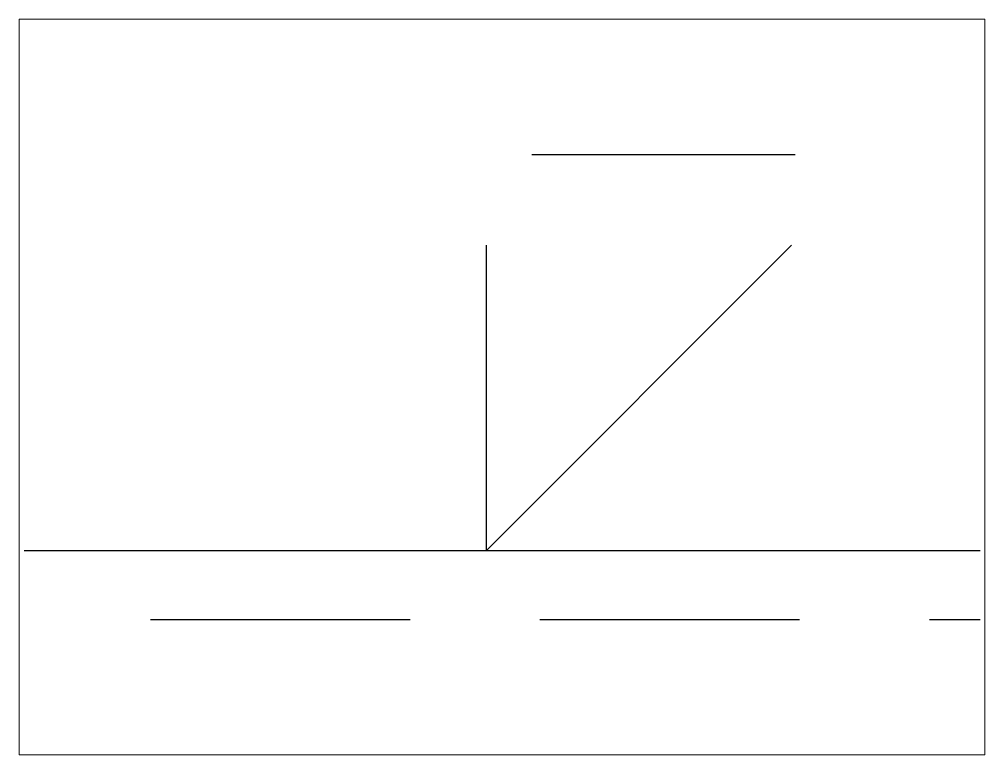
# Paper-space layout 'Layout1' of a CAD drawing. Header units: millimetres. Extents: x 1.05 to 9.45, y 0.8 to 7.2.
# The model-space entities are those that its viewports show. They can reach past a viewport. Long polylines and large blocks are cut down to what shows.
import ezdxf

# ---------------------------------------------------------------- set-up
doc = ezdxf.new("R2010")
doc.units = ezdxf.units.MM
doc.header["$MEASUREMENT"] = 0
doc.linetypes.add('DASHED_2', pattern=[3, 2, -1])
doc.layers.add('K-------ED-', color=1, linetype='Continuous')
doc.styles.add('ISO', font='isocp.shx')

# ---------------------------------------------------------------- blocks, each defined once
blk = doc.blocks.new('V-svets_v')
at = {"layer": 'K-------ED-', "color": 3}
for p, q in [((7.5804, 3.8881), (4.9903, 3.8881)), ((0, 0), (9.3981, 0))]:
    blk.add_line(p, q, dxfattribs=at)
at = {"layer": 'K-------ED-', "color": 3, "linetype": 'DASHED_2'}
blk.add_line((1.2401, -0.6783), (9.3981, -0.6783), dxfattribs=at)
at = {"layer": 'K-------ED-', "color": 3}
blk.add_lwpolyline([(7.5454, 2.9998), (4.5456, 0), (4.5456, 2.9998)], dxfattribs=at)
at = {"layer": 'K-------ED-', "color": 3, "style": 'ISO'}
blk.add_attdef('D', (1.6401, 0.3366), '', height=3, dxfattribs=at)

msp = doc.modelspace()

# ---------------------------------------------------------------- block references
msp.add_blockref('V-svets_v', (0, 0))

psp = doc.layouts.get("Layout1")

# ---------------------------------------------------------------- viewports
at = {"layer": '0'}
psp.add_viewport(center=(5.25, 4), size=(8.4, 6.4), view_center_point=(4.6976, 1.6065), view_height=7.231702, dxfattribs=at)

doc.saveas('drawing.dxf')
